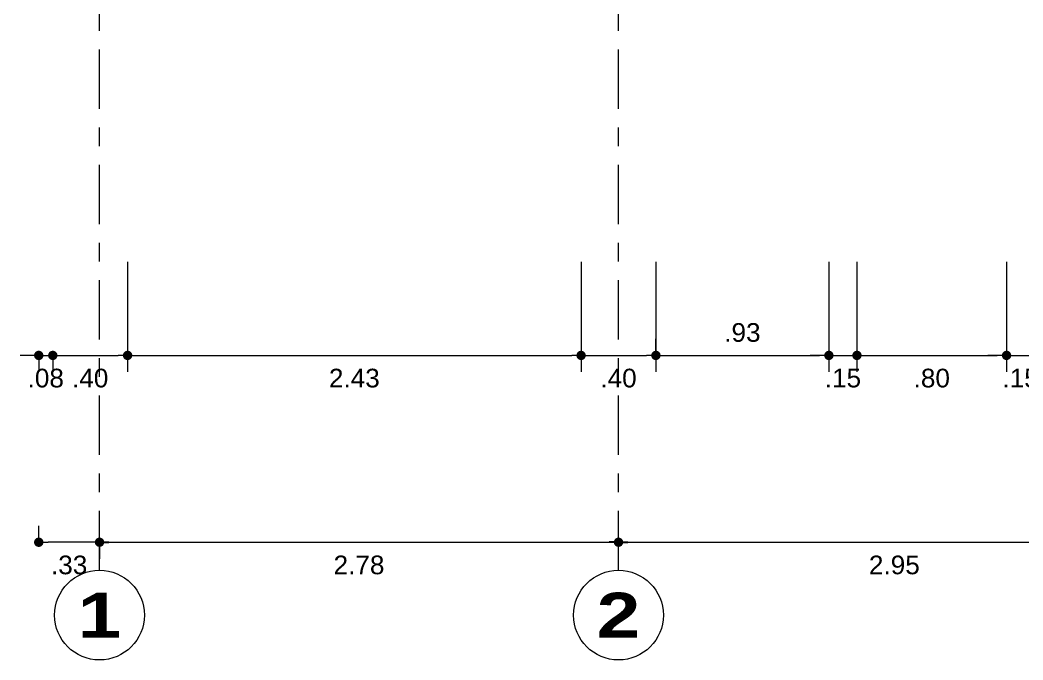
# Model space of a CAD drawing. Header units: millimetres. Extents: x 2178 to 2304, y 1220 to 1359.
# Drawn here: x 2185.72 to 2191.08, y 1281.28 to 1284.71 of the extents above; entities that cross this region are included whole.
import ezdxf
from ezdxf.enums import TextEntityAlignment as Align

# ---------------------------------------------------------------- set-up
doc = ezdxf.new("R2010")
doc.units = ezdxf.units.MM
doc.linetypes.add('CENTER', pattern=[50.8, 31.75, -6.35, 6.35, -6.35])
doc.layers.get('0').update_dxf_attribs({"lineweight": 0})
for name, color, linetype, lineweight in [('COTAS', 40, 'Continuous', 20), ('Ejes22', 50, 'CENTER', 9), ('muros bajos', 2, 'Continuous', 25)]:
    doc.layers.add(name, color=color, linetype=linetype, lineweight=lineweight)
doc.styles.add('ARIAL', font='arial.ttf')
doc.styles.add('ARIALCH', font='arialbd.ttf', dxfattribs={"width": 1.25})
doc.dimstyles.new('RPM 50', dxfattribs={"dimtxt": 0.1, "dimasz": 0.05, "dimexe": 0.0885, "dimexo": 0.1535, "dimgap": 0.071, "dimtad": 2, "dimtih": 1, "dimtoh": 1, "dimzin": 4, "dimdsep": 46, "dimtxsty": 'ARIAL', "dimblk": 'DOT', "dimcen": 0.4, "dimdle": 0.25, "dimclrd": 8, "dimclre": 8, "dimclrt": 9, "dimadec": 0, "dimazin": 0, "dimtfac": 1, "dimtix": 1, "dimtmove": 0, "dimatfit": 3, "dimldrblk": 'DOT', "dimfxl": 0.5, "dimfxlon": 1, "dimlwd": 0, "dimlwe": 0, "dimarcsym": 0})

# ---------------------------------------------------------------- blocks, each defined once
blk = doc.blocks.new('_DOT')
at = {"color": 0, "linetype": 'ByBlock'}
blk.add_line((-0.5, 0), (-1, 0), dxfattribs=at)
at = {"color": 0, "linetype": 'ByBlock', "const_width": 0.5}
blk.add_lwpolyline([(-0.25, 0, 1), (0.25, 0, 1)], format="xyb", close=True, dxfattribs=at)
blk = doc.blocks.new('*D1118')
at = {"layer": 'Defpoints', "color": 0, "transparency": 16777216}
for p in [(2186.1442, 1281.9115), (2188.9192, 1281.9115), (2188.9192, 1281.9115)]:
    blk.add_point(p, dxfattribs=at)
at = {"layer": 'muros bajos', "color": 8, "lineweight": 0, "transparency": 16777216}
for p, q in [((2186.1442, 1281.9115), (2186.1442, 1282)), ((2188.9192, 1281.9115), (2188.9192, 1282)), ((2186.1942, 1281.9115), (2188.8692, 1281.9115))]:
    blk.add_line(p, q, dxfattribs=at)
at = {"layer": 'muros bajos', "color": 8, "lineweight": 0, "transparency": 16777216, "xscale": 0.05, "yscale": 0.05, "zscale": 0.05, "rotation": 180}
blk.add_blockref('_DOT', (2186.1442, 1281.9115), dxfattribs=at)
at = {"layer": 'muros bajos', "color": 8, "lineweight": 0, "transparency": 16777216, "xscale": 0.05, "yscale": 0.05, "zscale": 0.05}
blk.add_blockref('_DOT', (2188.9192, 1281.9115), dxfattribs=at)
at = {"layer": 'muros bajos', "color": 9, "transparency": 16777216, "insert": (2187.5317, 1281.7895), "char_height": 0.1, "attachment_point": 5, "style": 'ARIAL'}
blk.add_mtext('2.78', dxfattribs=at)
blk = doc.blocks.new('*D1186')
at = {"layer": 'Defpoints', "color": 0, "transparency": 16777216}
for p in [(2188.9192, 1281.9115), (2191.8692, 1281.9115), (2191.8692, 1281.9115)]:
    blk.add_point(p, dxfattribs=at)
at = {"layer": 'muros bajos', "color": 8, "lineweight": 0, "transparency": 16777216}
for p, q in [((2188.9192, 1281.9115), (2188.9192, 1282)), ((2191.8692, 1281.9115), (2191.8692, 1282)), ((2188.9692, 1281.9115), (2191.8192, 1281.9115))]:
    blk.add_line(p, q, dxfattribs=at)
at = {"layer": 'muros bajos', "color": 8, "lineweight": 0, "transparency": 16777216, "xscale": 0.05, "yscale": 0.05, "zscale": 0.05, "rotation": 180}
blk.add_blockref('_DOT', (2188.9192, 1281.9115), dxfattribs=at)
at = {"layer": 'muros bajos', "color": 8, "lineweight": 0, "transparency": 16777216, "xscale": 0.05, "yscale": 0.05, "zscale": 0.05}
blk.add_blockref('_DOT', (2191.8692, 1281.9115), dxfattribs=at)
at = {"layer": 'muros bajos', "color": 9, "transparency": 16777216, "insert": (2190.3942, 1281.7895), "char_height": 0.1, "attachment_point": 5, "style": 'ARIAL'}
blk.add_mtext('2.95', dxfattribs=at)
blk = doc.blocks.new('*D1124')
at = {"color": 8, "lineweight": 0, "transparency": 16777216}
for p, q in [((2185.8192, 1281.9115), (2185.8192, 1282)), ((2186.0942, 1281.9115), (2185.8692, 1281.9115)), ((2186.1442, 1281.9115), (2186.1442, 1281.823))]:
    blk.add_line(p, q, dxfattribs=at)
at = {"layer": 'Defpoints', "color": 0, "transparency": 16777216}
for p in [(2185.8192, 1281.9115), (2185.8192, 1281.9115), (2186.1442, 1281.9115)]:
    blk.add_point(p, dxfattribs=at)
at = {"color": 8, "lineweight": 0, "transparency": 16777216, "xscale": 0.05, "yscale": 0.05, "zscale": 0.05, "rotation": 180}
blk.add_blockref('_DOT', (2185.8192, 1281.9115), dxfattribs=at)
at = {"color": 8, "lineweight": 0, "transparency": 16777216, "xscale": 0.05, "yscale": 0.05, "zscale": 0.05}
blk.add_blockref('_DOT', (2186.1442, 1281.9115), dxfattribs=at)
at = {"color": 9, "transparency": 16777216, "insert": (2185.9817, 1281.7894), "char_height": 0.1, "attachment_point": 5, "style": 'ARIAL'}
blk.add_mtext('.33', dxfattribs=at)
blk = doc.blocks.new('*D1125')
at = {"color": 8, "lineweight": 0, "transparency": 16777216}
for p, q in [((2185.7692, 1282.9115), (2185.7192, 1282.9115)), ((2185.8192, 1282.9115), (2185.8192, 1282.823)), ((2185.8192, 1282.9115), (2185.8942, 1282.9115)), ((2185.8942, 1282.9115), (2185.8942, 1282.823)), ((2185.9442, 1282.9115), (2185.9942, 1282.9115))]:
    blk.add_line(p, q, dxfattribs=at)
at = {"layer": 'Defpoints', "color": 0, "transparency": 16777216}
for p in [(2185.8192, 1283.042), (2185.8942, 1283.042), (2185.8942, 1282.9115)]:
    blk.add_point(p, dxfattribs=at)
at = {"color": 8, "lineweight": 0, "transparency": 16777216, "xscale": 0.05, "yscale": 0.05, "zscale": 0.05}
blk.add_blockref('_DOT', (2185.8192, 1282.9115), dxfattribs=at)
at = {"color": 8, "lineweight": 0, "transparency": 16777216, "xscale": 0.05, "yscale": 0.05, "zscale": 0.05, "rotation": 180}
blk.add_blockref('_DOT', (2185.8942, 1282.9115), dxfattribs=at)
at = {"color": 9, "transparency": 16777216, "insert": (2185.8567, 1282.7895), "char_height": 0.1, "attachment_point": 5, "style": 'ARIAL'}
blk.add_mtext('.08', dxfattribs=at)
blk = doc.blocks.new('*D1126')
at = {"color": 8, "lineweight": 0, "transparency": 16777216}
for p, q in [((2186.2942, 1283.4115), (2186.2942, 1282.823)), ((2185.8942, 1282.9115), (2185.8942, 1282.823)), ((2185.9442, 1282.9115), (2186.2442, 1282.9115))]:
    blk.add_line(p, q, dxfattribs=at)
at = {"layer": 'Defpoints', "color": 0, "transparency": 16777216}
for p in [(2186.2942, 1283.7946), (2185.8942, 1283.042), (2186.2942, 1282.9115)]:
    blk.add_point(p, dxfattribs=at)
at = {"color": 8, "lineweight": 0, "transparency": 16777216, "xscale": 0.05, "yscale": 0.05, "zscale": 0.05, "rotation": 180}
blk.add_blockref('_DOT', (2185.8942, 1282.9115), dxfattribs=at)
at = {"color": 8, "lineweight": 0, "transparency": 16777216, "xscale": 0.05, "yscale": 0.05, "zscale": 0.05}
blk.add_blockref('_DOT', (2186.2942, 1282.9115), dxfattribs=at)
at = {"color": 9, "transparency": 16777216, "insert": (2186.0942, 1282.7895), "char_height": 0.1, "attachment_point": 5, "style": 'ARIAL'}
blk.add_mtext('.40', dxfattribs=at)
blk = doc.blocks.new('*D1205')
at = {"color": 8, "lineweight": 0, "transparency": 16777216}
for p, q in [((2186.2942, 1283.4115), (2186.2942, 1282.823)), ((2188.7192, 1283.4115), (2188.7192, 1282.823)), ((2186.3442, 1282.9115), (2188.6692, 1282.9115))]:
    blk.add_line(p, q, dxfattribs=at)
at = {"layer": 'Defpoints', "color": 0, "transparency": 16777216}
for p in [(2188.7192, 1284.8215), (2186.2942, 1283.7946), (2188.7192, 1282.9115)]:
    blk.add_point(p, dxfattribs=at)
at = {"color": 8, "lineweight": 0, "transparency": 16777216, "xscale": 0.05, "yscale": 0.05, "zscale": 0.05, "rotation": 180}
blk.add_blockref('_DOT', (2186.2942, 1282.9115), dxfattribs=at)
at = {"color": 8, "lineweight": 0, "transparency": 16777216, "xscale": 0.05, "yscale": 0.05, "zscale": 0.05}
blk.add_blockref('_DOT', (2188.7192, 1282.9115), dxfattribs=at)
at = {"color": 9, "transparency": 16777216, "insert": (2187.5067, 1282.7894), "char_height": 0.1, "attachment_point": 5, "style": 'ARIAL'}
blk.add_mtext('2.43', dxfattribs=at)
blk = doc.blocks.new('*D1206')
at = {"color": 8, "lineweight": 0, "transparency": 16777216}
for p, q in [((2188.7192, 1283.4115), (2188.7192, 1282.823)), ((2189.1192, 1283.4115), (2189.1192, 1282.823)), ((2188.7692, 1282.9115), (2189.0692, 1282.9115))]:
    blk.add_line(p, q, dxfattribs=at)
at = {"layer": 'Defpoints', "color": 0, "transparency": 16777216}
for p in [(2188.7192, 1284.8215), (2189.1192, 1284.8215), (2189.1192, 1282.9115)]:
    blk.add_point(p, dxfattribs=at)
at = {"color": 8, "lineweight": 0, "transparency": 16777216, "xscale": 0.05, "yscale": 0.05, "zscale": 0.05, "rotation": 180}
blk.add_blockref('_DOT', (2188.7192, 1282.9115), dxfattribs=at)
at = {"color": 8, "lineweight": 0, "transparency": 16777216, "xscale": 0.05, "yscale": 0.05, "zscale": 0.05}
blk.add_blockref('_DOT', (2189.1192, 1282.9115), dxfattribs=at)
at = {"color": 9, "transparency": 16777216, "insert": (2188.9192, 1282.7895), "char_height": 0.1, "attachment_point": 5, "style": 'ARIAL'}
blk.add_mtext('.40', dxfattribs=at)
blk = doc.blocks.new('*D1309')
at = {"color": 8, "lineweight": 0, "transparency": 16777216}
for p, q in [((2190.0442, 1283.4115), (2190.0442, 1282.823)), ((2189.1192, 1282.9115), (2189.1192, 1283)), ((2189.1692, 1282.9115), (2189.9942, 1282.9115))]:
    blk.add_line(p, q, dxfattribs=at)
at = {"layer": 'Defpoints', "color": 0, "transparency": 16777216}
for p in [(2190.0442, 1284.9715), (2189.1192, 1282.9115), (2190.0442, 1282.9115)]:
    blk.add_point(p, dxfattribs=at)
at = {"color": 8, "lineweight": 0, "transparency": 16777216, "xscale": 0.05, "yscale": 0.05, "zscale": 0.05, "rotation": 180}
blk.add_blockref('_DOT', (2189.1192, 1282.9115), dxfattribs=at)
at = {"color": 8, "lineweight": 0, "transparency": 16777216, "xscale": 0.05, "yscale": 0.05, "zscale": 0.05}
blk.add_blockref('_DOT', (2190.0442, 1282.9115), dxfattribs=at)
at = {"color": 9, "transparency": 16777216, "insert": (2189.5817, 1283.0336), "char_height": 0.1, "attachment_point": 5, "style": 'ARIAL'}
blk.add_mtext('.93', dxfattribs=at)
blk = doc.blocks.new('*D1310')
at = {"color": 8, "lineweight": 0, "transparency": 16777216}
for p, q in [((2190.0442, 1283.4115), (2190.0442, 1282.823)), ((2190.1942, 1283.4115), (2190.1942, 1282.823)), ((2189.9942, 1282.9115), (2189.9442, 1282.9115)), ((2190.0442, 1282.9115), (2190.1942, 1282.9115)), ((2190.2442, 1282.9115), (2190.2942, 1282.9115))]:
    blk.add_line(p, q, dxfattribs=at)
at = {"layer": 'Defpoints', "color": 0, "transparency": 16777216}
for p in [(2190.0442, 1284.9715), (2190.1942, 1284.9715), (2190.1942, 1282.9115)]:
    blk.add_point(p, dxfattribs=at)
at = {"color": 8, "lineweight": 0, "transparency": 16777216, "xscale": 0.05, "yscale": 0.05, "zscale": 0.05}
blk.add_blockref('_DOT', (2190.0442, 1282.9115), dxfattribs=at)
at = {"color": 8, "lineweight": 0, "transparency": 16777216, "xscale": 0.05, "yscale": 0.05, "zscale": 0.05, "rotation": 180}
blk.add_blockref('_DOT', (2190.1942, 1282.9115), dxfattribs=at)
at = {"color": 9, "transparency": 16777216, "insert": (2190.1192, 1282.7895), "char_height": 0.1, "attachment_point": 5, "style": 'ARIAL'}
blk.add_mtext('.15', dxfattribs=at)
blk = doc.blocks.new('*D1311')
at = {"color": 8, "lineweight": 0, "transparency": 16777216}
for p, q in [((2190.1942, 1283.4115), (2190.1942, 1282.823)), ((2190.9942, 1283.4115), (2190.9942, 1282.823)), ((2190.2442, 1282.9115), (2190.9442, 1282.9115))]:
    blk.add_line(p, q, dxfattribs=at)
at = {"layer": 'Defpoints', "color": 0, "transparency": 16777216}
for p in [(2190.1942, 1284.9715), (2190.9942, 1284.9715), (2190.9942, 1282.9115)]:
    blk.add_point(p, dxfattribs=at)
at = {"color": 8, "lineweight": 0, "transparency": 16777216, "xscale": 0.05, "yscale": 0.05, "zscale": 0.05, "rotation": 180}
blk.add_blockref('_DOT', (2190.1942, 1282.9115), dxfattribs=at)
at = {"color": 8, "lineweight": 0, "transparency": 16777216, "xscale": 0.05, "yscale": 0.05, "zscale": 0.05}
blk.add_blockref('_DOT', (2190.9942, 1282.9115), dxfattribs=at)
at = {"color": 9, "transparency": 16777216, "insert": (2190.5942, 1282.7895), "char_height": 0.1, "attachment_point": 5, "style": 'ARIAL'}
blk.add_mtext('.80', dxfattribs=at)
blk = doc.blocks.new('*D1312')
at = {"color": 8, "lineweight": 0, "transparency": 16777216}
for p, q in [((2190.9942, 1283.4115), (2190.9942, 1282.823)), ((2191.1442, 1283.4115), (2191.1442, 1282.823)), ((2190.9442, 1282.9115), (2190.8942, 1282.9115)), ((2190.9942, 1282.9115), (2191.1442, 1282.9115)), ((2191.1942, 1282.9115), (2191.2442, 1282.9115))]:
    blk.add_line(p, q, dxfattribs=at)
at = {"layer": 'Defpoints', "color": 0, "transparency": 16777216}
for p in [(2190.9942, 1284.9715), (2191.1442, 1284.9715), (2191.1442, 1282.9115)]:
    blk.add_point(p, dxfattribs=at)
at = {"color": 8, "lineweight": 0, "transparency": 16777216, "xscale": 0.05, "yscale": 0.05, "zscale": 0.05}
blk.add_blockref('_DOT', (2190.9942, 1282.9115), dxfattribs=at)
at = {"color": 8, "lineweight": 0, "transparency": 16777216, "xscale": 0.05, "yscale": 0.05, "zscale": 0.05, "rotation": 180}
blk.add_blockref('_DOT', (2191.1442, 1282.9115), dxfattribs=at)
at = {"color": 9, "transparency": 16777216, "insert": (2191.0692, 1282.7895), "char_height": 0.1, "attachment_point": 5, "style": 'ARIAL'}
blk.add_mtext('.15', dxfattribs=at)

msp = doc.modelspace()

# ---------------------------------------------------------------- linework, layer by layer
at = {"layer": 'COTAS'}
for centre in [(2186.1442, 1281.5215), (2188.9192, 1281.5215)]:
    msp.add_circle(centre, 0.24, dxfattribs=at)
at = {"layer": 'Ejes22', "linetype": 'CENTER', "lineweight": 9, "ltscale": 0.01}
for points in [[(2186.1442, 1281.7615), (2186.1442, 1284.8215)], [(2188.9192, 1281.7615), (2188.9192, 1284.8215)]]:
    msp.add_lwpolyline(points, dxfattribs=at)

# ---------------------------------------------------------------- texts
at = {"layer": 'COTAS', "style": 'ARIALCH', "width": 1.25}
for tag, p in [('1', (2186.1442, 1281.5215)), ('2', (2188.9192, 1281.5215))]:
    msp.add_attdef(tag, text='LETRAONUMERO', height=0.24, dxfattribs=at).set_placement(p, align=Align.MIDDLE_CENTER)

# ---------------------------------------------------------------- dimensions: what is measured, and where the dimension line sits
for base, p1, p2, picture, middle in [((2190.0442489342, 1282.9115132116), (2189.1192489342, 1282.9115132116), (2190.0442489342, 1284.9715132116), '*D1309', (2189.5817489342, 1283.0336046168)), ((2185.8942489342, 1282.9115132116), (2185.8192489342, 1283.0420414656), (2185.8942489342, 1283.0420414656), '*D1125', (2185.8567489342, 1282.7894559128)), ((2185.8192489342, 1281.9115132116), (2186.1442489342, 1281.9115132116), (2185.8192489342, 1281.9115132116), '*D1124', (2185.9817489342, 1281.7894218064))]:
    dim = msp.add_linear_dim(base=base, p1=p1, p2=p2, dimstyle='RPM 50')
    dim.commit()
    dim.dimension.update_dxf_attribs({"geometry": picture, "text_midpoint": middle})
for base, p1, p2, picture, middle in [((2190.1942, 1282.9115), (2190.0442, 1284.9715), (2190.1942, 1284.9715), '*D1310', (2190.1192, 1282.7895)), ((2190.9942, 1282.9115), (2190.1942, 1284.9715), (2190.9942, 1284.9715), '*D1311', (2190.5942, 1282.7895)), ((2191.1442, 1282.9115), (2190.9942, 1284.9715), (2191.1442, 1284.9715), '*D1312', (2191.0692, 1282.7895)), ((2188.7192489342, 1282.9115132116), (2186.2942489342, 1283.794628357), (2188.7192489342, 1284.8215132116), '*D1205', (2187.5067489342, 1282.7894218064)), ((2189.1192, 1282.9115), (2188.7192, 1284.8215), (2189.1192, 1284.8215), '*D1206', (2188.9192, 1282.7895)), ((2186.2942, 1282.9115), (2185.8942, 1283.042), (2186.2942, 1283.7946), '*D1126', (2186.0942, 1282.7895))]:
    dim = msp.add_linear_dim(base=base, p1=p1, p2=p2, dimstyle='RPM 50', override={"dimtmove": 1})
    dim.commit()
    dim.dimension.update_dxf_attribs({"geometry": picture, "text_midpoint": middle})
at = {"layer": 'muros bajos'}
for base, p1, p2, picture, middle in [((2188.9192489342, 1281.9115132116), (2186.1442489342, 1281.9115132116), (2188.9192489342, 1281.9115132116), '*D1118', (2187.5317489342, 1281.7894559128)), ((2191.8692, 1281.9115), (2188.9192, 1281.9115), (2191.8692, 1281.9115), '*D1186', (2190.3942, 1281.7895))]:
    dim = msp.add_linear_dim(base=base, p1=p1, p2=p2, dimstyle='RPM 50', dxfattribs=at)
    dim.commit()
    dim.dimension.update_dxf_attribs({"geometry": picture, "text_midpoint": middle})

doc.saveas('drawing.dxf')
